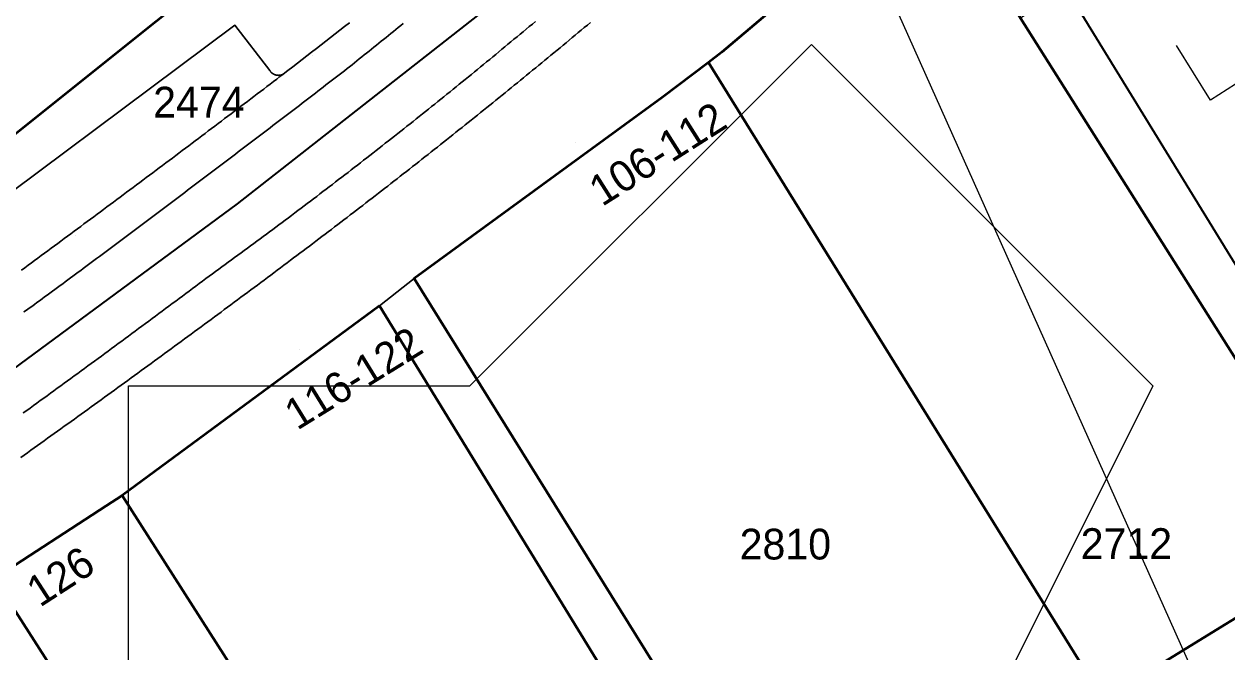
# Model space of a CAD drawing. Header units: metres. Extents: x 0 to 105485, y 0 to 425721.
# Drawn here: x 105169.45 to 105204.67, y 425459.71 to 425478.09 of the extents above; entities that cross this region are included whole.
import ezdxf
from ezdxf.enums import TextEntityAlignment as Align

# ---------------------------------------------------------------- set-up
doc = ezdxf.new("R2010")
doc.units = ezdxf.units.M
doc.header["$MEASUREMENT"] = 0
doc.linetypes.add('KG-PERCEEL-SO', pattern=[19, 5.5, -4, 5.5, -4])
for name, color, linetype, lineweight in [('B-XX-IE-MEUBILAIR-G', 7, 'Continuous', 18), ('B-XX-KG-GRENS_PERCEEL-G', 150, 'KG-PERCEEL-SO', 18), ('B-XX-KG-GRENS_PERCEEL-T', 150, 'KG-PERCEEL-SO', 18), ('B-XX-OG-BEBOUWING-G', 7, 'Continuous', 35), ('B-XX-OG-BEBOUWING_HUISNUMMER-T', 7, 'Continuous', 18), ('B-XX-OG-GRENS-G', 7, 'Continuous', 18), ('B-XX-OG-TERREIN_ERF-G', 7, 'Continuous', 18), ('B-XX-VH-OPENVERHARDING-G', 90, 'Continuous', 18), ('B-XX-VH-OPENVERHARDING_SIERBESTRATING-G', 90, 'Continuous', 18), ('B-XX-VH-OPENVERHARDING_STRAATBAKSTEEN-G', 90, 'Continuous', 18)]:
    doc.layers.add(name, color=color, linetype=linetype, lineweight=lineweight)
doc.layers.add('GIS-WEGVAKKEN', color=2, linetype='Continuous')

msp = doc.modelspace()

# ---------------------------------------------------------------- linework, layer by layer
at = {"layer": 'B-XX-IE-MEUBILAIR-G', "color": 0, "true_color": 0x604a38}
for points in [[(105177.878, 425477.179, 2.588747498463845), (105177.878, 425477.179, 4.088747498463846)], [(105201.458, 425476.701, 3.10159243659832), (105201.458, 425476.701, 4.60159243659832)], [(105201.498, 425476.559, 3.100221249276626), (105201.498, 425476.559, 4.600221249276625)], [(105185.591, 425474.638, 2.92197654149101), (105185.591, 425474.638, 4.421976541491009)], [(105170.947, 425471.918, 2.500310462211603), (105170.947, 425471.918, 4.000310462211603)], [(105177.506, 425468.577, 2.762592409168374), (105177.506, 425468.577, 4.262592409168374)]]:
    msp.add_polyline3d(points, dxfattribs=at)
at = {"layer": 'B-XX-KG-GRENS_PERCEEL-G', "ltscale": 0.5, "flags": 128}
for points in [[(105165.232, 425471.717), (105182.543, 425485.553)], [(105208.942, 425478.858), (105204.184, 425475.867), (105201.528, 425480.163), (105201.334, 425480.036), (105198.486, 425484.815)], [(105189.487, 425476.97), (105189.879, 425477.267), (105195.409, 425481.929), (105195.986, 425482.444)], [(105195.986, 425482.444), (105214.311, 425453.424), (105202.052, 425445.684)], [(105180.872, 425470.646), (105188.133, 425475.943), (105189.487, 425476.97)], [(105189.487, 425476.97), (105201.046, 425458.319)], [(105179.856, 425469.846), (105180.872, 425470.646)], [(105202.052, 425445.684), (105199.711, 425444.206), (105193.736, 425453.804), (105191.972, 425452.792), (105180.872, 425470.646)], [(105172.32, 425464.298), (105179.856, 425469.846)], [(105179.856, 425469.846), (105191.872, 425450.259)], [(105157.012, 425454.721), (105164.48, 425459.131), (105164.322, 425460.231), (105165.537, 425460.896), (105166.493, 425460.517), (105172.32, 425464.298)], [(105182.9, 425447.654), (105172.32, 425464.298)]]:
    msp.add_lwpolyline(points, dxfattribs=at)
at = {"layer": 'B-XX-OG-BEBOUWING-G', "ltscale": 0.5}
for points in [[(105175.994, 425494.366), (105175.709, 425494.749), (105172.572, 425492.34), (105171.892, 425493.191), (105170.808, 425492.311), (105169.401, 425494.131), (105165.345, 425499.399), (105160.504, 425495.017), (105159.03, 425493.683), (105155.455, 425490.447), (105160.675, 425483.517), (105160.142, 425483.125), (105161.135, 425481.853), (105162.159, 425480.462), (105162.6, 425479.88), (105160.385, 425478.198), (105165.218, 425471.705), (105173.313, 425478.175), (105182.543, 425485.553)], [(105196.011, 425482.466), (105189.879, 425477.267), (105189.487, 425476.97), (105201.046, 425458.319), (105208.372, 425462.829), (105198.626, 425478.263)], [(105189.487, 425476.97), (105188.133, 425475.943), (105180.872, 425470.646), (105191.972, 425452.792), (105193.736, 425453.804), (105193.98, 425453.411), (105199.711, 425444.206), (105202.052, 425445.684), (105201.915, 425445.907), (105196.165, 425455.313), (105201.046, 425458.319)], [(105179.856, 425469.846), (105172.32, 425464.298), (105182.978, 425447.611), (105182.9, 425447.654), (105184.275, 425445.367), (105191.872, 425450.259), (105190.749, 425452.09)], [(105182.9, 425447.654), (105182.978, 425447.611), (105172.32, 425464.298), (105171.851, 425463.994), (105168.572, 425461.866), (105176.4, 425449.643), (105179.087, 425445.098)], [(105168.572, 425461.866), (105166.493, 425460.517), (105165.537, 425460.896), (105164.322, 425460.231), (105164.48, 425459.131), (105164.084, 425458.897), (105171.461, 425447.206), (105171.286, 425447.108), (105171.428, 425446.855), (105171.456, 425446.871), (105176.4, 425449.643)]]:
    msp.add_lwpolyline(points, close=True, dxfattribs=at)
at = {"layer": 'B-XX-OG-GRENS-G'}
msp.add_polyline3d([(105327.5, 425182.5, 1.298125982284546), (105092.5, 425707.5, 2.771950006484985), (105087.5, 425702.5, 2.59726095199585), (105082.5, 425697.5, 2.50019907951355), (105072.5, 425692.5, 2.466668844223022), (105067.5, 425687.5, 2.423277854919434), (105062.5, 425682.5, 2.337602138519287), (105057.5, 425677.5, 2.328044176101685), (105047.5, 425672.5, 2.318338632583618), (105042.5, 425667.5, 2.290362596511841), (105037.5, 425662.5, 2.121522426605225), (105032.5, 425657.5, 2.212913274765015)], dxfattribs=at)
msp.add_polyline3d([(105192.5, 425477.5, 3.001143932342529), (105202.5, 425467.5, 3.226668834686279), (105197.5, 425457.5, 3.306026220321655), (105192.5, 425452.5, 3.217207670211792), (105177.5, 425452.5, 2.530699968338013), (105172.5, 425452.5, 2.495599985122681), (105172.5, 425467.5, 2.608092784881592), (105177.5, 425467.5, 2.876939535140991), (105182.5, 425467.5, 2.968300104141235)], close=True, dxfattribs=at)
at = {"layer": 'B-XX-OG-TERREIN_ERF-G', "ltscale": 0.5}
msp.add_lwpolyline([(105213.897, 425453.644), (105213.835, 425453.747), (105212.642, 425455.731), (105212.631, 425455.749), (105208.372, 425462.829), (105201.046, 425458.319), (105196.165, 425455.313), (105201.915, 425445.907), (105202.052, 425445.684)], close=True, dxfattribs=at)
at = {"layer": 'B-XX-VH-OPENVERHARDING-G', "ltscale": 0.5}
for points in [[(105200.719, 425503.195), (105195.386, 425497.725), (105190.882, 425493.105), (105186.968, 425489.09), (105182.543, 425485.553), (105173.313, 425478.175), (105165.218, 425471.705)], [(105206.251, 425483.083), (105201.528, 425480.163), (105201.334, 425480.036), (105198.626, 425478.263), (105208.372, 425462.829)], [(105166.619, 425471.344), (105175.619, 425478.062), (105176.643, 425476.73), (105176.643, 425476.73), (105176.6454734427, 425476.7262519765), (105176.6480024864, 425476.7225412438), (105176.650586569, 425476.7188686267), (105176.653225116, 425476.7152349415), (105176.6559175412, 425476.7116409958), (105176.658663246, 425476.7080875884), (105176.6614616201, 425476.7045755091), (105176.6643120417, 425476.7011055385), (105176.6672138771, 425476.6976784478), (105176.6701664814, 425476.6942949988), (105176.6731691983, 425476.6909559435), (105176.6762213605, 425476.6876620241), (105176.6793222895, 425476.6844139727), (105176.6824712961, 425476.6812125111), (105176.6856676804, 425476.6780583509), (105176.688910732, 425476.6749521933), (105176.6921997301, 425476.6718947286), (105176.6955339436, 425476.6688866362), (105176.6989126315, 425476.665928585), (105176.7023350428, 425476.6630212322), (105176.7058004168, 425476.6601652242), (105176.7093079833, 425476.6573611956), (105176.7128569627, 425476.6546097698), (105176.7164465662, 425476.6519115582), (105176.720075996, 425476.6492671606), (105176.7237444453, 425476.6466771648), (105176.7274510988, 425476.6441421463), (105176.7311951327, 425476.6416626686), (105176.7349757148, 425476.639239283), (105176.7387920047, 425476.6368725278), (105176.7426431544, 425476.6345629293), (105176.7465283077, 425476.6323110007), (105176.7504466013, 425476.6301172426), (105176.7543971641, 425476.6279821425), (105176.7583791182, 425476.6259061751), (105176.7623915784, 425476.6238898016), (105176.766433653, 425476.6219334704), (105176.7705044436, 425476.6200376162), (105176.7746030453, 425476.6182026603), (105176.7787285472, 425476.6164290107), (105176.7828800324, 425476.6147170616), (105176.7870565781, 425476.6130671934), (105176.791257256, 425476.6114797728), (105176.7954811325, 425476.6099551528), (105176.7997272688, 425476.608493672), (105176.803994721, 425476.6070956556), (105176.8082825408, 425476.6057614139), (105176.8125897751, 425476.6044912438), (105176.8169154664, 425476.6032854275), (105176.8212586535, 425476.6021442329), (105176.825618371, 425476.6010679138), (105176.8299936498, 425476.6000567093), (105176.8343835174, 425476.5991108443), (105176.8387869983, 425476.5982305288), (105176.8432031136, 425476.5974159587), (105176.8476308819, 425476.596667315), (105176.8520693189, 425476.595984764), (105176.8565174382, 425476.5953684575), (105176.8609742511, 425476.5948185324), (105176.8654387671, 425476.594335111), (105176.8699099938, 425476.5939183006), (105176.8743869374, 425476.5935681941), (105176.8788686029, 425476.5932848691), (105176.8833539943, 425476.5930683887), (105176.8878421144, 425476.5929188009), (105176.8923319658, 425476.5928361391), (105176.8968225507, 425476.5928204216), (105176.9013128708, 425476.5928716518), (105176.9058019281, 425476.5929898184), (105176.9102887249, 425476.5931748951), (105176.9147722639, 425476.5934268408), (105176.9192515487, 425476.5937455995), (105176.9237255836, 425476.5941311003), (105176.9281933742, 425476.5945832576), (105176.9326539274, 425476.5951019709), (105176.937106252, 425476.5956871249), (105176.9415493582, 425476.5963385894), (105176.9459822586, 425476.5970562198), (105176.9504039678, 425476.5978398565), (105176.9548135031, 425476.5986893253), (105176.9592098845, 425476.5996044375), (105176.9635921346, 425476.6005849896), (105176.9679592796, 425476.6016307637), (105176.9723103488, 425476.6027415273), (105176.9766443751, 425476.6039170336), (105176.9809603952, 425476.6051570214), (105176.9852574498, 425476.6064612149), (105176.9895345838, 425476.6078293245), (105176.9937908466, 425476.6092610458), (105176.9980252922, 425476.6107560607), (105177.0022369794, 425476.6123140369), (105177.0064249721, 425476.6139346283), (105177.0105883394, 425476.6156174745), (105177.0147261561, 425476.6173622015), (105177.0188375023, 425476.6191684216), (105177.0229214644, 425476.6210357333), (105177.0269771346, 425476.6229637215), (105177.0310036114, 425476.6249519577), (105177.035, 425476.627), (105177.035, 425476.627), (105177.1739282207, 425476.7334760573), (105177.3127554942, 425476.8400836996), (105177.4514816957, 425476.9468228315), (105177.5901067008, 425477.0536933571), (105177.7286303851, 425477.1606951803), (105177.867052624, 425477.2678282053), (105178.0053732935, 425477.3750923357), (105178.1435922693, 425477.4824874753), (105178.2817094273, 425477.5900135277), (105178.4197246436, 425477.6976703963), (105178.5576377942, 425477.8054579845), (105178.6954487553, 425477.9133761955), (105178.8331574032, 425478.0214249325), (105178.9707636143, 425478.1296040984)], [(105178.9707636143, 425478.1296040984), (105178.8331574032, 425478.0214249325), (105178.6954487553, 425477.9133761955), (105178.5576377942, 425477.8054579845), (105178.4197246436, 425477.6976703963), (105178.2817094273, 425477.5900135277), (105178.1435922693, 425477.4824874753), (105178.0053732935, 425477.3750923357), (105177.867052624, 425477.2678282053), (105177.7286303851, 425477.1606951803), (105177.5901067008, 425477.0536933571), (105177.4514816957, 425476.9468228315), (105177.3127554942, 425476.8400836996), (105177.1739282207, 425476.7334760573), (105177.035, 425476.627), (105177.035, 425476.627), (105176.9398214984, 425476.554464488), (105176.8446269038, 425476.4819500974), (105176.7494162212, 425476.4094568317), (105176.654189455, 425476.3369846943), (105176.55894661, 425476.2645336891), (105176.4636876909, 425476.1921038195), (105176.3684127024, 425476.1196950891), (105176.2731216492, 425476.0473075014), (105176.177814536, 425475.97494106), (105176.0824913674, 425475.9025957685), (105175.9871521481, 425475.8302716304), (105175.8917968829, 425475.7579686494), (105175.7964255764, 425475.6856868289), (105175.7010382334, 425475.6134261724), (105175.6056348585, 425475.5411866837), (105175.5102154565, 425475.4689683662), (105175.414780032, 425475.3967712234), (105175.3193285896, 425475.324595259), (105175.2238611343, 425475.2524404765), (105175.1283776705, 425475.1803068795), (105175.0328782031, 425475.1081944713), (105174.9373627367, 425475.0361032558), (105174.8418312761, 425474.9640332365), (105174.7462838258, 425474.8919844166), (105174.6507203908, 425474.8199568), (105174.5551409755, 425474.7479503902), (105174.4595455849, 425474.6759651906), (105174.3639342234, 425474.6040012049), (105174.268306896, 425474.5320584365), (105174.1726636072, 425474.460136889), (105174.0770043619, 425474.3882365661), (105173.9813291646, 425474.316357471), (105173.8856380201, 425474.2444996075), (105173.7899309331, 425474.1726629792), (105173.6942079084, 425474.1008475894), (105173.5984689506, 425474.0290534417), (105173.5027140645, 425473.9572805397), (105173.4069432547, 425473.885528887), (105173.3111565261, 425473.813798487), (105173.2153538832, 425473.7420893433), (105173.1195353308, 425473.6704014593), (105173.0237008737, 425473.5987348387), (105172.9278505166, 425473.527089485), (105172.8319842641, 425473.4554654017), (105172.736102121, 425473.3838625923), (105172.6402040921, 425473.3122810603), (105172.544290182, 425473.2407208094), (105172.4483603954, 425473.1691818429), (105172.3524147371, 425473.0976641645), (105172.2564532118, 425473.0261677775), (105172.1604758243, 425472.9546926856), (105172.0644825792, 425472.8832388923), (105171.9684734814, 425472.8118064011), (105171.8724485354, 425472.7403952156), (105171.7764077461, 425472.6690053391), (105171.6803511181, 425472.5976367753), (105171.5842786562, 425472.5262895277), (105171.4881903652, 425472.4549635997), (105171.3920862497, 425472.3836589949), (105171.2959663146, 425472.3123757167), (105171.1998305644, 425472.2411137689), (105171.103679004, 425472.1698731547), (105171.0075116381, 425472.0986538777), (105170.9113284714, 425472.0274559415), (105170.8151295087, 425471.9562793495), (105170.7189147547, 425471.8851241052), (105170.6226842142, 425471.8139902122), (105170.5264378918, 425471.7428776739), (105170.4301757923, 425471.6717864939), (105170.3338979205, 425471.6007166756), (105170.237604281, 425471.5296682226), (105170.1412948788, 425471.4586411382), (105170.0449697184, 425471.3876354262), (105169.9486288046, 425471.3166510898), (105169.8522721421, 425471.2456881327), (105169.7558997358, 425471.1747465583), (105169.6595115904, 425471.1038263701), (105169.5631077105, 425471.0329275717), (105169.466688101, 425470.9620501665), (105169.3702527665, 425470.8911941579)], [(105169.44434911, 425469.6656647655), (105169.5200828099, 425469.7206414671), (105169.5957880967, 425469.7756572881), (105169.6714649504, 425469.8307122138), (105169.7471133507, 425469.8858062294), (105169.8227332773, 425469.9409393203), (105169.8983247102, 425469.9961114718), (105169.9738876292, 425470.051322669), (105170.049422014, 425470.1065728973), (105170.1249278445, 425470.161862142), (105170.2004051006, 425470.2171903883), (105170.2758537621, 425470.2725576214), (105170.3512738089, 425470.3279638265), (105170.4266652208, 425470.3834089889), (105170.5020279778, 425470.4388930937), (105170.5773620596, 425470.4944161261), (105170.6526674463, 425470.5499780714), (105170.7279441177, 425470.6055789146), (105170.8031920537, 425470.661218641), (105170.8784112342, 425470.7168972357), (105170.9536016391, 425470.7726146838), (105171.0287632484, 425470.8283709705), (105171.1038960421, 425470.8841660809), (105171.179, 425470.94), (105171.179, 425470.94), (105171.2576009992, 425470.9983488771), (105171.336190856, 425471.0567127607), (105171.4147695678, 425471.1150916488), (105171.4933371316, 425471.1734855392), (105171.5718935445, 425471.2318944299), (105171.6504388037, 425471.2903183186), (105171.7289729064, 425471.3487572032), (105171.8074958496, 425471.4072110817), (105171.8860076305, 425471.4656799518), (105171.9645082463, 425471.5241638115), (105172.042997694, 425471.5826626586), (105172.1214759709, 425471.641176491), (105172.199943074, 425471.6997053066), (105172.2783990005, 425471.7582491031), (105172.3568437475, 425471.8168078786), (105172.4352773122, 425471.8753816309), (105172.5136996917, 425471.9339703576), (105172.5921108832, 425471.992574057), (105172.6705108838, 425472.0511927266), (105172.7488996906, 425472.1098263645), (105172.8272773007, 425472.1684749683), (105172.9056437114, 425472.2271385362), (105172.9839989198, 425472.2858170658), (105173.062342923, 425472.3445105551), (105173.1406757181, 425472.4032190019), (105173.2189973024, 425472.4619424041), (105173.2973076728, 425472.5206807595), (105173.3756068267, 425472.5794340659), (105173.4538947611, 425472.6382023214), (105173.5321714732, 425472.6969855236), (105173.6104369601, 425472.7557836705), (105173.688691219, 425472.81459676), (105173.766934247, 425472.8734247898), (105173.8451660412, 425472.9322677578), (105173.9233865989, 425472.9911256619), (105174.0015959172, 425473.0499984999), (105174.0797939931, 425473.1088862697), (105174.1579808239, 425473.1677889693), (105174.2361564068, 425473.2267065962), (105174.3143207387, 425473.2856391486), (105174.392473817, 425473.3445866241), (105174.4706156388, 425473.4035490206), (105174.5487462012, 425473.4625263361), (105174.6268655013, 425473.5215185684), (105174.7049735364, 425473.5805257153), (105174.7830703035, 425473.6395477745), (105174.8611557998, 425473.6985847441), (105174.9392300226, 425473.7576366219), (105175.0172929688, 425473.8167034056), (105175.0953446358, 425473.8757850932), (105175.1733850205, 425473.9348816825), (105175.2514141203, 425473.9939931713), (105175.3294319322, 425474.0531195574), (105175.4074384534, 425474.1122608389), (105175.4854336811, 425474.1714170133), (105175.5634176124, 425474.2305880787), (105175.6413902445, 425474.2897740328), (105175.7193515745, 425474.3489748735), (105175.7973015996, 425474.4081905987), (105175.875240317, 425474.4674212061), (105175.9531677237, 425474.5266666937), (105176.031083817, 425474.5859270592), (105176.1089885941, 425474.6452023005), (105176.186882052, 425474.7044924155), (105176.264764188, 425474.7637974019), (105176.3426349992, 425474.8231172576), (105176.4204944827, 425474.8824519805), (105176.4983426358, 425474.9418015685), (105176.5761794555, 425475.0011660191), (105176.6540049392, 425475.0605453305), (105176.7318190838, 425475.1199395003), (105176.8096218866, 425475.1793485266), (105176.8874133448, 425475.2387724069), (105176.9651934554, 425475.2982111393), (105177.0429622158, 425475.3576647214), (105177.120719623, 425475.4171331513), (105177.1984656741, 425475.4766164267), (105177.2762003664, 425475.5361145454), (105177.3539236971, 425475.5956275051), (105177.4316356633, 425475.655155304), (105177.5093362621, 425475.7146979396), (105177.5870254908, 425475.7742554099), (105177.6647033465, 425475.8338277127), (105177.7423698263, 425475.8934148457), (105177.8200249275, 425475.953016807), (105177.8976686472, 425476.0126335942), (105177.9753009826, 425476.0722652051), (105178.0529219308, 425476.1319116377), (105178.130531489, 425476.1915728896), (105178.2081296544, 425476.2512489589), (105178.2857164242, 425476.3109398432), (105178.3632917955, 425476.3706455405), (105178.4408557655, 425476.4303660485), (105178.5184083314, 425476.4901013651), (105178.5959494903, 425476.549851488), (105178.6734792395, 425476.6096164152), (105178.750997576, 425476.6693961443), (105178.8285044971, 425476.7291906734), (105178.906, 425476.789), (105178.906, 425476.789), (105178.9774344371, 425476.8460271131), (105179.0488525686, 425476.9030746453), (105179.1202543885, 425476.960142592), (105179.1916398911, 425477.0172309486), (105179.2630090705, 425477.0743397103), (105179.3343619209, 425477.1314688725), (105179.4056984364, 425477.1886184306), (105179.4770186113, 425477.2457883798), (105179.5483224396, 425477.3029787155), (105179.6196099156, 425477.360189433), (105179.6908810335, 425477.4174205276), (105179.7621357874, 425477.4746719947), (105179.8333741714, 425477.5319438296), (105179.9045961799, 425477.5892360276), (105179.9758018068, 425477.646548584), (105180.0469910466, 425477.7038814941), (105180.1181638932, 425477.7612347533), (105180.1893203409, 425477.8186083569), (105180.2604603839, 425477.8760023001), (105180.3315840163, 425477.9334165783), (105180.4026912324, 425477.9908511867), (105180.4737820264, 425478.0483061208), (105180.5448563924, 425478.1057813758)]]:
    msp.add_lwpolyline(points, dxfattribs=at)
msp.add_lwpolyline([(105180.872, 425470.646), (105179.856, 425469.846), (105190.749, 425452.09), (105191.972, 425452.792)], close=True, dxfattribs=at)
at = {"layer": 'B-XX-VH-OPENVERHARDING_SIERBESTRATING-G', "ltscale": 0.5}
for points in [[(105169.4245480727, 425466.7104711635), (105169.5242103794, 425466.7825080497), (105169.6238495838, 425466.8545768868), (105169.7234656758, 425466.9266776674), (105169.823058645, 425466.9988103842), (105169.9226284812, 425467.0709750296), (105170.0221751743, 425467.1431715963), (105170.1216987139, 425467.2154000769), (105170.2211990898, 425467.2876604639), (105170.3206762919, 425467.35995275), (105170.4201303098, 425467.4322769276), (105170.5195611333, 425467.5046329893), (105170.6189687523, 425467.5770209277), (105170.7183531565, 425467.6494407355), (105170.8177143357, 425467.721892405), (105170.9170522796, 425467.7943759288), (105171.0163669782, 425467.8668912996), (105171.115658421, 425467.9394385099), (105171.214926598, 425468.0120175521), (105171.314171499, 425468.0846284189), (105171.4133931137, 425468.1572711027), (105171.512591432, 425468.2299455962), (105171.6117664435, 425468.3026518918), (105171.7109181383, 425468.375389982), (105171.810046506, 425468.4481598595), (105171.9091515364, 425468.5209615167), (105172.0082332194, 425468.593794946), (105172.1072915448, 425468.6666601401), (105172.2063265024, 425468.7395570914), (105172.3053380821, 425468.8124857925), (105172.4043262736, 425468.8854462358), (105172.5032910667, 425468.9584384139), (105172.6022324513, 425469.0314623192), (105172.7011504173, 425469.1045179443), (105172.8000449544, 425469.1776052815), (105172.8989160525, 425469.2507243235), (105172.9977637014, 425469.3238750627), (105173.096587891, 425469.3970574916), (105173.1953886111, 425469.4702716026), (105173.2941658516, 425469.5435173883), (105173.3929196022, 425469.616794841), (105173.4916498528, 425469.6901039533), (105173.5903565934, 425469.7634447176), (105173.6890398137, 425469.8368171265), (105173.7876995036, 425469.9102211722), (105173.8863356529, 425469.9836568474), (105173.9849482515, 425470.0571241444), (105174.0835372894, 425470.1306230557), (105174.1821027562, 425470.2041535737), (105174.280644642, 425470.277715691), (105174.3791629366, 425470.3513093998), (105174.4776576298, 425470.4249346927), (105174.5761287115, 425470.4985915621), (105174.6745761716, 425470.5722800004), (105174.773, 425470.646), (105174.773, 425470.646), (105174.8664602927, 425470.7136145729), (105174.9598736659, 425470.781293953), (105175.0532400745, 425470.849038108), (105175.1465594736, 425470.916847005), (105175.2398318184, 425470.9847206117), (105175.333057064, 425471.0526588951), (105175.4262351655, 425471.1206618229), (105175.5193660782, 425471.1887293621), (105175.6124497571, 425471.25686148), (105175.7054861576, 425471.3250581439), (105175.7984752348, 425471.393319321), (105175.891416944, 425471.4616449784), (105175.9843112406, 425471.5300350833), (105176.0771580798, 425471.5984896027), (105176.169957417, 425471.6670085037), (105176.2627092075, 425471.7355917534), (105176.3554134068, 425471.8042393187), (105176.4480699701, 425471.8729511667), (105176.5406788529, 425471.9417272644), (105176.6332400108, 425472.0105675784), (105176.725753399, 425472.0794720759), (105176.8182189732, 425472.1484407235), (105176.910636689, 425472.2174734883), (105177.0030065016, 425472.2865703369), (105177.0953283669, 425472.3557312361), (105177.1876022403, 425472.4249561526), (105177.2798280775, 425472.4942450531), (105177.372005834, 425472.5635979044), (105177.4641354656, 425472.633014673), (105177.556216928, 425472.7024953255), (105177.6482501768, 425472.7720398285), (105177.7402351677, 425472.8416481486), (105177.8321718565, 425472.9113202522), (105177.924060199, 425472.9810561059), (105178.015900151, 425473.0508556762), (105178.1076916683, 425473.1207189293), (105178.1994347066, 425473.1906458318), (105178.291129222, 425473.2606363498), (105178.3827751703, 425473.33069045), (105178.4743725074, 425473.4008080984), (105178.5659211892, 425473.4709892614), (105178.6574211717, 425473.5412339053), (105178.7488724109, 425473.6115419961), (105178.8402748627, 425473.6819135001), (105178.9316284832, 425473.7523483835), (105179.0229332285, 425473.8228466123), (105179.1141890546, 425473.8934081526), (105179.2053959177, 425473.9640329706), (105179.2965537738, 425474.0347210322), (105179.3876625791, 425474.1054723034), (105179.4787222898, 425474.1762867501), (105179.5697328621, 425474.2471643384), (105179.6606942521, 425474.3181050341), (105179.7516064161, 425474.3891088031), (105179.8424693105, 425474.4601756112), (105179.9332828914, 425474.5313054242), (105180.0240471152, 425474.602498208), (105180.1147619382, 425474.6737539282), (105180.2054273168, 425474.7450725507), (105180.2960432074, 425474.8164540409), (105180.3866095663, 425474.8878983648), (105180.47712635, 425474.9594054878), (105180.567593515, 425475.0309753756), (105180.6580110178, 425475.1026079937), (105180.7483788147, 425475.1743033077), (105180.8386968625, 425475.2460612831), (105180.9289651175, 425475.3178818854), (105181.0191835364, 425475.38976508), (105181.1093520759, 425475.4617108323), (105181.1994706924, 425475.5337191078), (105181.2895393427, 425475.6057898717), (105181.3795579834, 425475.6779230895), (105181.4695265713, 425475.7501187263), (105181.559445063, 425475.8223767475), (105181.6493134152, 425475.8946971184), (105181.7391315848, 425475.9670798041), (105181.8288995286, 425476.0395247698), (105181.9186172033, 425476.1120319807), (105182.0082845658, 425476.1846014018), (105182.097901573, 425476.2572329983), (105182.1874681817, 425476.3299267352), (105182.2769843488, 425476.4026825775), (105182.3664500314, 425476.4755004903), (105182.4558651863, 425476.5483804386), (105182.5452297706, 425476.6213223871), (105182.6345437412, 425476.694326301), (105182.7238070551, 425476.767392145), (105182.8130196696, 425476.840519884), (105182.9021815415, 425476.9137094827), (105182.991292628, 425476.9869609062), (105183.0803528864, 425477.060274119), (105183.1693622736, 425477.1336490859), (105183.2583207469, 425477.2070857715), (105183.3472282636, 425477.2805841407), (105183.4360847807, 425477.3541441579), (105183.5248902556, 425477.427765788), (105183.6136446456, 425477.5014489953), (105183.702347908, 425477.5751937445), (105183.791, 425477.649), (105183.791, 425477.649), (105183.8809079837, 425477.7226770426), (105183.9707801813, 425477.7963977334), (105184.0606165714, 425477.8701620552), (105184.150417133, 425477.9439699904), (105184.2401818448, 425478.0178215216), (105184.3299106857, 425478.0917166314), (105184.4196036345, 425478.1656553025)], [(105180.5448563924, 425478.1057813758), (105180.4737820264, 425478.0483061208), (105180.4026912324, 425477.9908511867), (105180.3315840163, 425477.9334165783), (105180.2604603839, 425477.8760023001), (105180.1893203409, 425477.8186083569), (105180.1181638932, 425477.7612347533), (105180.0469910466, 425477.7038814941), (105179.9758018068, 425477.646548584), (105179.9045961799, 425477.5892360276), (105179.8333741714, 425477.5319438296), (105179.7621357874, 425477.4746719947), (105179.6908810335, 425477.4174205276), (105179.6196099156, 425477.360189433), (105179.5483224396, 425477.3029787155), (105179.4770186113, 425477.2457883798), (105179.4056984364, 425477.1886184306), (105179.3343619209, 425477.1314688725), (105179.2630090705, 425477.0743397103), (105179.1916398911, 425477.0172309486), (105179.1202543885, 425476.960142592), (105179.0488525686, 425476.9030746453), (105178.9774344371, 425476.8460271131), (105178.906, 425476.789), (105178.906, 425476.789), (105178.8285044971, 425476.7291906734), (105178.750997576, 425476.6693961443), (105178.6734792395, 425476.6096164152), (105178.5959494903, 425476.549851488), (105178.5184083314, 425476.4901013651), (105178.4408557655, 425476.4303660485), (105178.3632917955, 425476.3706455405), (105178.2857164242, 425476.3109398432), (105178.2081296544, 425476.2512489589), (105178.130531489, 425476.1915728896), (105178.0529219308, 425476.1319116377), (105177.9753009826, 425476.0722652051), (105177.8976686472, 425476.0126335942), (105177.8200249275, 425475.953016807), (105177.7423698263, 425475.8934148457), (105177.6647033465, 425475.8338277127), (105177.5870254908, 425475.7742554099), (105177.5093362621, 425475.7146979396), (105177.4316356633, 425475.655155304), (105177.3539236971, 425475.5956275051), (105177.2762003664, 425475.5361145454), (105177.1984656741, 425475.4766164267), (105177.120719623, 425475.4171331513), (105177.0429622158, 425475.3576647214), (105176.9651934554, 425475.2982111393), (105176.8874133448, 425475.2387724069), (105176.8096218866, 425475.1793485266), (105176.7318190838, 425475.1199395003), (105176.6540049392, 425475.0605453305), (105176.5761794555, 425475.0011660191), (105176.4983426358, 425474.9418015685), (105176.4204944827, 425474.8824519805), (105176.3426349992, 425474.8231172576), (105176.264764188, 425474.7637974019), (105176.186882052, 425474.7044924155), (105176.1089885941, 425474.6452023005), (105176.031083817, 425474.5859270592), (105175.9531677237, 425474.5266666937), (105175.875240317, 425474.4674212061), (105175.7973015996, 425474.4081905987), (105175.7193515745, 425474.3489748735), (105175.6413902445, 425474.2897740328), (105175.5634176124, 425474.2305880787), (105175.4854336811, 425474.1714170133), (105175.4074384534, 425474.1122608389), (105175.3294319322, 425474.0531195574), (105175.2514141203, 425473.9939931713), (105175.1733850205, 425473.9348816825), (105175.0953446358, 425473.8757850932), (105175.0172929688, 425473.8167034056), (105174.9392300226, 425473.7576366219), (105174.8611557998, 425473.6985847441), (105174.7830703035, 425473.6395477745), (105174.7049735364, 425473.5805257153), (105174.6268655013, 425473.5215185684), (105174.5487462012, 425473.4625263361), (105174.4706156388, 425473.4035490206), (105174.392473817, 425473.3445866241), (105174.3143207387, 425473.2856391486), (105174.2361564068, 425473.2267065962), (105174.1579808239, 425473.1677889693), (105174.0797939931, 425473.1088862697), (105174.0015959172, 425473.0499984999), (105173.9233865989, 425472.9911256619), (105173.8451660412, 425472.9322677578), (105173.766934247, 425472.8734247898), (105173.688691219, 425472.81459676), (105173.6104369601, 425472.7557836705), (105173.5321714732, 425472.6969855236), (105173.4538947611, 425472.6382023214), (105173.3756068267, 425472.5794340659), (105173.2973076728, 425472.5206807595), (105173.2189973024, 425472.4619424041), (105173.1406757181, 425472.4032190019), (105173.062342923, 425472.3445105551), (105172.9839989198, 425472.2858170658), (105172.9056437114, 425472.2271385362), (105172.8272773007, 425472.1684749683), (105172.7488996906, 425472.1098263645), (105172.6705108838, 425472.0511927266), (105172.5921108832, 425471.992574057), (105172.5136996917, 425471.9339703576), (105172.4352773122, 425471.8753816309), (105172.3568437475, 425471.8168078786), (105172.2783990005, 425471.7582491031), (105172.199943074, 425471.6997053066), (105172.1214759709, 425471.641176491), (105172.042997694, 425471.5826626586), (105171.9645082463, 425471.5241638115), (105171.8860076305, 425471.4656799518), (105171.8074958496, 425471.4072110817), (105171.7289729064, 425471.3487572032), (105171.6504388037, 425471.2903183186), (105171.5718935445, 425471.2318944299), (105171.4933371316, 425471.1734855392), (105171.4147695678, 425471.1150916488), (105171.336190856, 425471.0567127607), (105171.2576009992, 425470.9983488771), (105171.179, 425470.94), (105171.179, 425470.94), (105171.1038960421, 425470.8841660809), (105171.0287632484, 425470.8283709705), (105170.9536016391, 425470.7726146838), (105170.8784112342, 425470.7168972357), (105170.8031920537, 425470.661218641), (105170.7279441177, 425470.6055789146), (105170.6526674463, 425470.5499780714), (105170.5773620596, 425470.4944161261), (105170.5020279778, 425470.4388930937), (105170.4266652208, 425470.3834089889), (105170.3512738089, 425470.3279638265), (105170.2758537621, 425470.2725576214), (105170.2004051006, 425470.2171903883), (105170.1249278445, 425470.161862142), (105170.049422014, 425470.1065728973), (105169.9738876292, 425470.051322669), (105169.8983247102, 425469.9961114718), (105169.8227332773, 425469.9409393203), (105169.7471133507, 425469.8858062294), (105169.6714649504, 425469.8307122138), (105169.5957880967, 425469.7756572881), (105169.5200828099, 425469.7206414671), (105169.44434911, 425469.6656647655)]]:
    msp.add_lwpolyline(points, dxfattribs=at)
at = {"layer": 'B-XX-VH-OPENVERHARDING_STRAATBAKSTEEN-G', "ltscale": 0.5}
for points in [[(105168.572, 425461.866), (105171.851, 425463.994), (105172.32, 425464.298), (105179.856, 425469.846), (105180.872, 425470.646), (105188.133, 425475.943), (105189.487, 425476.97), (105189.879, 425477.267), (105196.011, 425482.466)], [(105169.3702527665, 425470.8911941579), (105169.466688101, 425470.9620501665), (105169.5631077105, 425471.0329275717), (105169.6595115904, 425471.1038263701), (105169.7558997358, 425471.1747465583), (105169.8522721421, 425471.2456881327), (105169.9486288046, 425471.3166510898), (105170.0449697184, 425471.3876354262), (105170.1412948788, 425471.4586411382), (105170.237604281, 425471.5296682226), (105170.3338979205, 425471.6007166756), (105170.4301757923, 425471.6717864939), (105170.5264378918, 425471.7428776739), (105170.6226842142, 425471.8139902122), (105170.7189147547, 425471.8851241052), (105170.8151295087, 425471.9562793495), (105170.9113284714, 425472.0274559415), (105171.0075116381, 425472.0986538777), (105171.103679004, 425472.1698731547), (105171.1998305644, 425472.2411137689), (105171.2959663146, 425472.3123757167), (105171.3920862497, 425472.3836589949), (105171.4881903652, 425472.4549635997), (105171.5842786562, 425472.5262895277), (105171.6803511181, 425472.5976367753), (105171.7764077461, 425472.6690053391), (105171.8724485354, 425472.7403952156), (105171.9684734814, 425472.8118064011), (105172.0644825792, 425472.8832388923), (105172.1604758243, 425472.9546926856), (105172.2564532118, 425473.0261677775), (105172.3524147371, 425473.0976641645), (105172.4483603954, 425473.1691818429), (105172.544290182, 425473.2407208094), (105172.6402040921, 425473.3122810603), (105172.736102121, 425473.3838625923), (105172.8319842641, 425473.4554654017), (105172.9278505166, 425473.527089485), (105173.0237008737, 425473.5987348387), (105173.1195353308, 425473.6704014593), (105173.2153538832, 425473.7420893433), (105173.3111565261, 425473.813798487), (105173.4069432547, 425473.885528887), (105173.5027140645, 425473.9572805397), (105173.5984689506, 425474.0290534417), (105173.6942079084, 425474.1008475894), (105173.7899309331, 425474.1726629792), (105173.8856380201, 425474.2444996075), (105173.9813291646, 425474.316357471), (105174.0770043619, 425474.3882365661), (105174.1726636072, 425474.460136889), (105174.268306896, 425474.5320584365), (105174.3639342234, 425474.6040012049), (105174.4595455849, 425474.6759651906), (105174.5551409755, 425474.7479503902), (105174.6507203908, 425474.8199568), (105174.7462838258, 425474.8919844166), (105174.8418312761, 425474.9640332365), (105174.9373627367, 425475.0361032558), (105175.0328782031, 425475.1081944713), (105175.1283776705, 425475.1803068795), (105175.2238611343, 425475.2524404765), (105175.3193285896, 425475.324595259), (105175.414780032, 425475.3967712234), (105175.5102154565, 425475.4689683662), (105175.6056348585, 425475.5411866837), (105175.7010382334, 425475.6134261724), (105175.7964255764, 425475.6856868289), (105175.8917968829, 425475.7579686494), (105175.9871521481, 425475.8302716304), (105176.0824913674, 425475.9025957685), (105176.177814536, 425475.97494106), (105176.2731216492, 425476.0473075014), (105176.3684127024, 425476.1196950891), (105176.4636876909, 425476.1921038195), (105176.55894661, 425476.2645336891), (105176.654189455, 425476.3369846943), (105176.7494162212, 425476.4094568317), (105176.8446269038, 425476.4819500974), (105176.9398214984, 425476.554464488), (105177.035, 425476.627), (105177.0310036114, 425476.6249519577), (105177.0269771346, 425476.6229637215), (105177.0229214644, 425476.6210357333), (105177.0188375023, 425476.6191684216), (105177.0147261561, 425476.6173622015), (105177.0105883394, 425476.6156174745), (105177.0064249721, 425476.6139346283), (105177.0022369794, 425476.6123140369), (105176.9980252922, 425476.6107560607), (105176.9937908466, 425476.6092610458), (105176.9895345838, 425476.6078293245), (105176.9852574498, 425476.6064612149), (105176.9809603952, 425476.6051570214), (105176.9766443751, 425476.6039170336), (105176.9723103488, 425476.6027415273), (105176.9679592796, 425476.6016307637), (105176.9635921346, 425476.6005849896), (105176.9592098845, 425476.5996044375), (105176.9548135031, 425476.5986893253), (105176.9504039678, 425476.5978398565), (105176.9459822586, 425476.5970562198), (105176.9415493582, 425476.5963385894), (105176.937106252, 425476.5956871249), (105176.9326539274, 425476.5951019709), (105176.9281933742, 425476.5945832576), (105176.9237255836, 425476.5941311003), (105176.9192515487, 425476.5937455995), (105176.9147722639, 425476.5934268408), (105176.9102887249, 425476.5931748951), (105176.9058019281, 425476.5929898184), (105176.9013128708, 425476.5928716518), (105176.8968225507, 425476.5928204216), (105176.8923319658, 425476.5928361391), (105176.8878421144, 425476.5929188009), (105176.8833539943, 425476.5930683887), (105176.8788686029, 425476.5932848691), (105176.8743869374, 425476.5935681941), (105176.8699099938, 425476.5939183006), (105176.8654387671, 425476.594335111), (105176.8609742511, 425476.5948185324), (105176.8565174382, 425476.5953684575), (105176.8520693189, 425476.595984764), (105176.8476308819, 425476.596667315), (105176.8432031136, 425476.5974159587), (105176.8387869983, 425476.5982305288), (105176.8343835174, 425476.5991108443), (105176.8299936498, 425476.6000567093), (105176.825618371, 425476.6010679138), (105176.8212586535, 425476.6021442329), (105176.8169154664, 425476.6032854275), (105176.8125897751, 425476.6044912438), (105176.8082825408, 425476.6057614139), (105176.803994721, 425476.6070956556), (105176.7997272688, 425476.608493672), (105176.7954811325, 425476.6099551528), (105176.791257256, 425476.6114797728), (105176.7870565781, 425476.6130671934), (105176.7828800324, 425476.6147170616), (105176.7787285472, 425476.6164290107), (105176.7746030453, 425476.6182026603), (105176.7705044436, 425476.6200376162), (105176.766433653, 425476.6219334704), (105176.7623915784, 425476.6238898016), (105176.7583791182, 425476.6259061751), (105176.7543971641, 425476.6279821425), (105176.7504466013, 425476.6301172426), (105176.7465283077, 425476.6323110007), (105176.7426431544, 425476.6345629293), (105176.7387920047, 425476.6368725278), (105176.7349757148, 425476.639239283), (105176.7311951327, 425476.6416626686), (105176.7274510988, 425476.6441421463), (105176.7237444453, 425476.6466771648), (105176.720075996, 425476.6492671606), (105176.7164465662, 425476.6519115582), (105176.7128569627, 425476.6546097698), (105176.7093079833, 425476.6573611956), (105176.7058004168, 425476.6601652242), (105176.7023350428, 425476.6630212322), (105176.6989126315, 425476.665928585), (105176.6955339436, 425476.6688866362), (105176.6921997301, 425476.6718947286), (105176.688910732, 425476.6749521933), (105176.6856676804, 425476.6780583509), (105176.6824712961, 425476.6812125111), (105176.6793222895, 425476.6844139727), (105176.6762213605, 425476.6876620241), (105176.6731691983, 425476.6909559435), (105176.6701664814, 425476.6942949988), (105176.6672138771, 425476.6976784478), (105176.6643120417, 425476.7011055385), (105176.6614616201, 425476.7045755091), (105176.658663246, 425476.7080875884), (105176.6559175412, 425476.7116409958), (105176.653225116, 425476.7152349415), (105176.650586569, 425476.7188686267), (105176.6480024864, 425476.7225412438), (105176.6454734427, 425476.7262519765), (105176.643, 425476.73), (105176.643, 425476.73), (105175.619, 425478.062), (105166.619, 425471.344)], [(105186.0288531302, 425478.1396313089), (105185.9402193123, 425478.0655191115), (105185.851545274, 425477.9914550418), (105185.7628310414, 425477.9174391218), (105185.6740766406, 425477.8434713733), (105185.5852820978, 425477.769551818), (105185.4964474392, 425477.6956804778), (105185.4075726909, 425477.6218573744), (105185.3186578791, 425477.5480825296), (105185.22970303, 425477.4743559652), (105185.1407081699, 425477.4006777028), (105185.051673325, 425477.3270477641), (105184.9625985214, 425477.2534661709), (105184.8734837855, 425477.1799329449), (105184.7843291436, 425477.1064481077), (105184.6951346219, 425477.0330116809), (105184.6059002466, 425476.9596236863), (105184.5166260441, 425476.8862841455), (105184.4273120408, 425476.81299308), (105184.3379582628, 425476.7397505115), (105184.2485647366, 425476.6665564615), (105184.1591314885, 425476.5934109516), (105184.0696585448, 425476.5203140034), (105183.980145932, 425476.4472656385), (105183.8905936764, 425476.3742658782), (105183.8010018043, 425476.3013147443), (105183.7113703423, 425476.2284122581), (105183.6216993167, 425476.1555584411), (105183.5319887539, 425476.0827533149), (105183.4422386804, 425476.0099969008), (105183.3524491227, 425475.9372892204), (105183.2626201071, 425475.864630295), (105183.1727516602, 425475.7920201461), (105183.0828438084, 425475.7194587949), (105182.9928965783, 425475.6469462631), (105182.9029099964, 425475.5744825718), (105182.8128840891, 425475.5020677425), (105182.722818883, 425475.4297017966), (105182.6327144047, 425475.3573847552), (105182.5425706807, 425475.2851166399), (105182.4523877375, 425475.2128974717), (105182.3621656018, 425475.1407272721), (105182.2719043002, 425475.0686060623), (105182.1816038592, 425474.9965338635), (105182.0912643054, 425474.9245106971), (105182.0008856656, 425474.8525365841), (105181.9104679662, 425474.7806115459), (105181.820011234, 425474.7087356036), (105181.7295154956, 425474.6369087785), (105181.6389807777, 425474.5651310915), (105181.548407107, 425474.4934025641), (105181.4577945101, 425474.4217232172), (105181.3671430138, 425474.350093072), (105181.2764526448, 425474.2785121496), (105181.1857234298, 425474.2069804711), (105181.0949553956, 425474.1354980576), (105181.0041485688, 425474.0640649302), (105180.9133029764, 425473.9926811098), (105180.8224186449, 425473.9213466176), (105180.7314956013, 425473.8500614746), (105180.6405338723, 425473.7788257017), (105180.5495334847, 425473.7076393201), (105180.4584944654, 425473.6365023505), (105180.3674168411, 425473.5654148141), (105180.2763006387, 425473.4943767317), (105180.1851458851, 425473.4233881243), (105180.0939526072, 425473.3524490128), (105180.0027208317, 425473.2815594182), (105179.9114505857, 425473.2107193613), (105179.8201418959, 425473.1399288629), (105179.7287947894, 425473.0691879441), (105179.6374092929, 425472.9984966255), (105179.5459854335, 425472.927854928), (105179.4545232382, 425472.8572628726), (105179.3630227337, 425472.7867204798), (105179.2714839472, 425472.7162277707), (105179.1799069056, 425472.6457847658), (105179.0882916359, 425472.5753914861), (105178.9966381651, 425472.5050479522), (105178.9049465201, 425472.4347541848), (105178.8132167281, 425472.3645102047), (105178.7214488161, 425472.2943160326), (105178.629642811, 425472.2241716892), (105178.53779874, 425472.1540771951), (105178.4459166301, 425472.084032571), (105178.3539965084, 425472.0140378376), (105178.2620384021, 425471.9440930153), (105178.1700423381, 425471.874198125), (105178.0780083436, 425471.8043531872), (105177.9859364457, 425471.7345582225), (105177.8938266716, 425471.6648132514), (105177.8016790484, 425471.5951182944), (105177.7094936033, 425471.5254733722), (105177.6172703634, 425471.4558785053), (105177.525009356, 425471.3863337141), (105177.4327106081, 425471.3168390192), (105177.340374147, 425471.247394441), (105177.248, 425471.178), (105177.248, 425471.178), (105177.1513006115, 425471.1056030741), (105177.0545801863, 425471.0332342549), (105176.9578387328, 425470.9608935485), (105176.8610762589, 425470.8885809611), (105176.764292773, 425470.8162964989), (105176.6674882832, 425470.7440401678), (105176.5706627976, 425470.6718119741), (105176.4738163245, 425470.5996119237), (105176.376948872, 425470.5274400228), (105176.2800604483, 425470.4552962775), (105176.1831510616, 425470.3831806939), (105176.08622072, 425470.3110932781), (105175.9892694319, 425470.2390340361), (105175.8922972052, 425470.1670029741), (105175.7953040484, 425470.0950000982), (105175.6982899694, 425470.0230254143), (105175.6012549766, 425469.9510789287), (105175.5041990781, 425469.8791606473), (105175.4071222821, 425469.8072705762), (105175.3100245968, 425469.7354087217), (105175.2129060305, 425469.6635750895), (105175.1157665913, 425469.591769686), (105175.0186062874, 425469.519992517), (105174.921425127, 425469.4482435888), (105174.8242231184, 425469.3765229073), (105174.7270002698, 425469.3048304786), (105174.6297565893, 425469.2331663087), (105174.5324920852, 425469.1615304038), (105174.4352067657, 425469.0899227699), (105174.337900639, 425469.0183434129), (105174.2405737134, 425468.946792339), (105174.143225997, 425468.8752695543), (105174.0458574981, 425468.8037750646), (105173.9484682248, 425468.7323088762), (105173.8510581856, 425468.6608709949), (105173.7536273884, 425468.5894614269), (105173.6561758416, 425468.5180801782), (105173.5587035535, 425468.4467272549), (105173.4612105322, 425468.3754026628), (105173.363696786, 425468.3041064081), (105173.2661623231, 425468.2328384968), (105173.1686071518, 425468.1615989349), (105173.0710312803, 425468.0903877285), (105172.9734347168, 425468.0192048834), (105172.8758174696, 425467.9480504058), (105172.7781795469, 425467.8769243018), (105172.680520957, 425467.8058265771), (105172.5828417081, 425467.7347572379), (105172.4851418085, 425467.6637162902), (105172.3874212664, 425467.59270374), (105172.2896800902, 425467.5217195933), (105172.1919182879, 425467.450763856), (105172.094135868, 425467.3798365342), (105171.9963328386, 425467.3089376339), (105171.898509208, 425467.2380671609), (105171.8006649844, 425467.1672251215), (105171.7028001763, 425467.0964115214), (105171.6049147917, 425467.0256263668), (105171.507008839, 425466.9548696635), (105171.4090823265, 425466.8841414176), (105171.3111352624, 425466.8134416349), (105171.2131676549, 425466.7427703216), (105171.1151795125, 425466.6721274836), (105171.0171708432, 425466.6015131267), (105170.9191416555, 425466.5309272571), (105170.8210919576, 425466.4603698807), (105170.7230217578, 425466.3898410033), (105170.6249310644, 425466.3193406311), (105170.5268198856, 425466.2488687698), (105170.4286882297, 425466.1784254256), (105170.3305361051, 425466.1080106043), (105170.2323635199, 425466.0376243119), (105170.1341704826, 425465.9672665543), (105170.0359570014, 425465.8969373375), (105169.9377230846, 425465.8266366673), (105169.8394687405, 425465.7563645499), (105169.7411939774, 425465.686120991), (105169.6428988036, 425465.6159059966), (105169.5445832274, 425465.5457195726), (105169.446247257, 425465.4755617251), (105169.3478909009, 425465.4054324598)], [(105169.3478909009, 425465.4054324598), (105169.446247257, 425465.4755617251), (105169.5445832274, 425465.5457195726), (105169.6428988036, 425465.6159059966), (105169.7411939774, 425465.686120991), (105169.8394687405, 425465.7563645499), (105169.9377230846, 425465.8266366673), (105170.0359570014, 425465.8969373375), (105170.1341704826, 425465.9672665543), (105170.2323635199, 425466.0376243119), (105170.3305361051, 425466.1080106043), (105170.4286882297, 425466.1784254256), (105170.5268198856, 425466.2488687698), (105170.6249310644, 425466.3193406311), (105170.7230217578, 425466.3898410033), (105170.8210919576, 425466.4603698807), (105170.9191416555, 425466.5309272571), (105171.0171708432, 425466.6015131267), (105171.1151795125, 425466.6721274836), (105171.2131676549, 425466.7427703216), (105171.3111352624, 425466.8134416349), (105171.4090823265, 425466.8841414176), (105171.507008839, 425466.9548696635), (105171.6049147917, 425467.0256263668), (105171.7028001763, 425467.0964115214), (105171.8006649844, 425467.1672251215), (105171.898509208, 425467.2380671609), (105171.9963328386, 425467.3089376339), (105172.094135868, 425467.3798365342), (105172.1919182879, 425467.450763856), (105172.2896800902, 425467.5217195933), (105172.3874212664, 425467.59270374), (105172.4851418085, 425467.6637162902), (105172.5828417081, 425467.7347572379), (105172.680520957, 425467.8058265771), (105172.7781795469, 425467.8769243018), (105172.8758174696, 425467.9480504058), (105172.9734347168, 425468.0192048834), (105173.0710312803, 425468.0903877285), (105173.1686071518, 425468.1615989349), (105173.2661623231, 425468.2328384968), (105173.363696786, 425468.3041064081), (105173.4612105322, 425468.3754026628), (105173.5587035535, 425468.4467272549), (105173.6561758416, 425468.5180801782), (105173.7536273884, 425468.5894614269), (105173.8510581856, 425468.6608709949), (105173.9484682248, 425468.7323088762), (105174.0458574981, 425468.8037750646), (105174.143225997, 425468.8752695543), (105174.2405737134, 425468.946792339), (105174.337900639, 425469.0183434129), (105174.4352067657, 425469.0899227699), (105174.5324920852, 425469.1615304038), (105174.6297565893, 425469.2331663087), (105174.7270002698, 425469.3048304786), (105174.8242231184, 425469.3765229073), (105174.921425127, 425469.4482435888), (105175.0186062874, 425469.519992517), (105175.1157665913, 425469.591769686), (105175.2129060305, 425469.6635750895), (105175.3100245968, 425469.7354087217), (105175.4071222821, 425469.8072705762), (105175.5041990781, 425469.8791606473), (105175.6012549766, 425469.9510789287), (105175.6982899694, 425470.0230254143), (105175.7953040484, 425470.0950000982), (105175.8922972052, 425470.1670029741), (105175.9892694319, 425470.2390340361), (105176.08622072, 425470.3110932781), (105176.1831510616, 425470.3831806939), (105176.2800604483, 425470.4552962775), (105176.376948872, 425470.5274400228), (105176.4738163245, 425470.5996119237), (105176.5706627976, 425470.6718119741), (105176.6674882832, 425470.7440401678), (105176.764292773, 425470.8162964989), (105176.8610762589, 425470.8885809611), (105176.9578387328, 425470.9608935485), (105177.0545801863, 425471.0332342549), (105177.1513006115, 425471.1056030741), (105177.248, 425471.178), (105177.248, 425471.178), (105177.340374147, 425471.247394441), (105177.4327106081, 425471.3168390192), (105177.525009356, 425471.3863337141), (105177.6172703634, 425471.4558785053), (105177.7094936033, 425471.5254733722), (105177.8016790484, 425471.5951182944), (105177.8938266716, 425471.6648132514), (105177.9859364457, 425471.7345582225), (105178.0780083436, 425471.8043531872), (105178.1700423381, 425471.874198125), (105178.2620384021, 425471.9440930153), (105178.3539965084, 425472.0140378376), (105178.4459166301, 425472.084032571), (105178.53779874, 425472.1540771951), (105178.629642811, 425472.2241716892), (105178.7214488161, 425472.2943160326), (105178.8132167281, 425472.3645102047), (105178.9049465201, 425472.4347541848), (105178.9966381651, 425472.5050479522), (105179.0882916359, 425472.5753914861), (105179.1799069056, 425472.6457847658), (105179.2714839472, 425472.7162277707), (105179.3630227337, 425472.7867204798), (105179.4545232382, 425472.8572628726), (105179.5459854335, 425472.927854928), (105179.6374092929, 425472.9984966255), (105179.7287947894, 425473.0691879441), (105179.8201418959, 425473.1399288629), (105179.9114505857, 425473.2107193613), (105180.0027208317, 425473.2815594182), (105180.0939526072, 425473.3524490128), (105180.1851458851, 425473.4233881243), (105180.2763006387, 425473.4943767317), (105180.3674168411, 425473.5654148141), (105180.4584944654, 425473.6365023505), (105180.5495334847, 425473.7076393201), (105180.6405338723, 425473.7788257017), (105180.7314956013, 425473.8500614746), (105180.8224186449, 425473.9213466176), (105180.9133029764, 425473.9926811098), (105181.0041485688, 425474.0640649302), (105181.0949553956, 425474.1354980576), (105181.1857234298, 425474.2069804711), (105181.2764526448, 425474.2785121496), (105181.3671430138, 425474.350093072), (105181.4577945101, 425474.4217232172), (105181.548407107, 425474.4934025641), (105181.6389807777, 425474.5651310915), (105181.7295154956, 425474.6369087785), (105181.820011234, 425474.7087356036), (105181.9104679662, 425474.7806115459), (105182.0008856656, 425474.8525365841), (105182.0912643054, 425474.9245106971), (105182.1816038592, 425474.9965338635), (105182.2719043002, 425475.0686060623), (105182.3621656018, 425475.1407272721), (105182.4523877375, 425475.2128974717), (105182.5425706807, 425475.2851166399), (105182.6327144047, 425475.3573847552), (105182.722818883, 425475.4297017966), (105182.8128840891, 425475.5020677425), (105182.9029099964, 425475.5744825718), (105182.9928965783, 425475.6469462631), (105183.0828438084, 425475.7194587949), (105183.1727516602, 425475.7920201461), (105183.2626201071, 425475.864630295), (105183.3524491227, 425475.9372892204), (105183.4422386804, 425476.0099969008), (105183.5319887539, 425476.0827533149), (105183.6216993167, 425476.1555584411), (105183.7113703423, 425476.2284122581), (105183.8010018043, 425476.3013147443), (105183.8905936764, 425476.3742658782), (105183.980145932, 425476.4472656385), (105184.0696585448, 425476.5203140034), (105184.1591314885, 425476.5934109516), (105184.2485647366, 425476.6665564615), (105184.3379582628, 425476.7397505115), (105184.4273120408, 425476.81299308), (105184.5166260441, 425476.8862841455), (105184.6059002466, 425476.9596236863), (105184.6951346219, 425477.0330116809), (105184.7843291436, 425477.1064481077), (105184.8734837855, 425477.1799329449), (105184.9625985214, 425477.2534661709), (105185.051673325, 425477.3270477641), (105185.1407081699, 425477.4006777028), (105185.22970303, 425477.4743559652), (105185.3186578791, 425477.5480825296), (105185.4075726909, 425477.6218573744), (105185.4964474392, 425477.6956804778), (105185.5852820978, 425477.769551818), (105185.6740766406, 425477.8434713733), (105185.7628310414, 425477.9174391218), (105185.851545274, 425477.9914550418), (105185.9402193123, 425478.0655191115), (105186.0288531302, 425478.1396313089)], [(105184.4196036345, 425478.1656553025), (105184.3299106857, 425478.0917166314), (105184.2401818448, 425478.0178215216), (105184.150417133, 425477.9439699904), (105184.0606165714, 425477.8701620552), (105183.9707801813, 425477.7963977334), (105183.8809079837, 425477.7226770426), (105183.791, 425477.649), (105183.791, 425477.649), (105183.702347908, 425477.5751937445), (105183.6136446456, 425477.5014489953), (105183.5248902556, 425477.427765788), (105183.4360847807, 425477.3541441579), (105183.3472282636, 425477.2805841407), (105183.2583207469, 425477.2070857715), (105183.1693622736, 425477.1336490859), (105183.0803528864, 425477.060274119), (105182.991292628, 425476.9869609062), (105182.9021815415, 425476.9137094827), (105182.8130196696, 425476.840519884), (105182.7238070551, 425476.767392145), (105182.6345437412, 425476.694326301), (105182.5452297706, 425476.6213223871), (105182.4558651863, 425476.5483804386), (105182.3664500314, 425476.4755004903), (105182.2769843488, 425476.4026825775), (105182.1874681817, 425476.3299267352), (105182.097901573, 425476.2572329983), (105182.0082845658, 425476.1846014018), (105181.9186172033, 425476.1120319807), (105181.8288995286, 425476.0395247698), (105181.7391315848, 425475.9670798041), (105181.6493134152, 425475.8946971184), (105181.559445063, 425475.8223767475), (105181.4695265713, 425475.7501187263), (105181.3795579834, 425475.6779230895), (105181.2895393427, 425475.6057898717), (105181.1994706924, 425475.5337191078), (105181.1093520759, 425475.4617108323), (105181.0191835364, 425475.38976508), (105180.9289651175, 425475.3178818854), (105180.8386968625, 425475.2460612831), (105180.7483788147, 425475.1743033077), (105180.6580110178, 425475.1026079937), (105180.567593515, 425475.0309753756), (105180.47712635, 425474.9594054878), (105180.3866095663, 425474.8878983648), (105180.2960432074, 425474.8164540409), (105180.2054273168, 425474.7450725507), (105180.1147619382, 425474.6737539282), (105180.0240471152, 425474.602498208), (105179.9332828914, 425474.5313054242), (105179.8424693105, 425474.4601756112), (105179.7516064161, 425474.3891088031), (105179.6606942521, 425474.3181050341), (105179.5697328621, 425474.2471643384), (105179.4787222898, 425474.1762867501), (105179.3876625791, 425474.1054723034), (105179.2965537738, 425474.0347210322), (105179.2053959177, 425473.9640329706), (105179.1141890546, 425473.8934081526), (105179.0229332285, 425473.8228466123), (105178.9316284832, 425473.7523483835), (105178.8402748627, 425473.6819135001), (105178.7488724109, 425473.6115419961), (105178.6574211717, 425473.5412339053), (105178.5659211892, 425473.4709892614), (105178.4743725074, 425473.4008080984), (105178.3827751703, 425473.33069045), (105178.291129222, 425473.2606363498), (105178.1994347066, 425473.1906458318), (105178.1076916683, 425473.1207189293), (105178.015900151, 425473.0508556762), (105177.924060199, 425472.9810561059), (105177.8321718565, 425472.9113202522), (105177.7402351677, 425472.8416481486), (105177.6482501768, 425472.7720398285), (105177.556216928, 425472.7024953255), (105177.4641354656, 425472.633014673), (105177.372005834, 425472.5635979044), (105177.2798280775, 425472.4942450531), (105177.1876022403, 425472.4249561526), (105177.0953283669, 425472.3557312361), (105177.0030065016, 425472.2865703369), (105176.910636689, 425472.2174734883), (105176.8182189732, 425472.1484407235), (105176.725753399, 425472.0794720759), (105176.6332400108, 425472.0105675784), (105176.5406788529, 425471.9417272644), (105176.4480699701, 425471.8729511667), (105176.3554134068, 425471.8042393187), (105176.2627092075, 425471.7355917534), (105176.169957417, 425471.6670085037), (105176.0771580798, 425471.5984896027), (105175.9843112406, 425471.5300350833), (105175.891416944, 425471.4616449784), (105175.7984752348, 425471.393319321), (105175.7054861576, 425471.3250581439), (105175.6124497571, 425471.25686148), (105175.5193660782, 425471.1887293621), (105175.4262351655, 425471.1206618229), (105175.333057064, 425471.0526588951), (105175.2398318184, 425470.9847206117), (105175.1465594736, 425470.916847005), (105175.0532400745, 425470.849038108), (105174.9598736659, 425470.781293953), (105174.8664602927, 425470.7136145729), (105174.773, 425470.646), (105174.773, 425470.646), (105174.6745761716, 425470.5722800004), (105174.5761287115, 425470.4985915621), (105174.4776576298, 425470.4249346927), (105174.3791629366, 425470.3513093998), (105174.280644642, 425470.277715691), (105174.1821027562, 425470.2041535737), (105174.0835372894, 425470.1306230557), (105173.9849482515, 425470.0571241444), (105173.8863356529, 425469.9836568474), (105173.7876995036, 425469.9102211722), (105173.6890398137, 425469.8368171265), (105173.5903565934, 425469.7634447176), (105173.4916498528, 425469.6901039533), (105173.3929196022, 425469.616794841), (105173.2941658516, 425469.5435173883), (105173.1953886111, 425469.4702716026), (105173.096587891, 425469.3970574916), (105172.9977637014, 425469.3238750627), (105172.8989160525, 425469.2507243235), (105172.8000449544, 425469.1776052815), (105172.7011504173, 425469.1045179443), (105172.6022324513, 425469.0314623192), (105172.5032910667, 425468.9584384139), (105172.4043262736, 425468.8854462358), (105172.3053380821, 425468.8124857925), (105172.2063265024, 425468.7395570914), (105172.1072915448, 425468.6666601401), (105172.0082332194, 425468.593794946), (105171.9091515364, 425468.5209615167), (105171.810046506, 425468.4481598595), (105171.7109181383, 425468.375389982), (105171.6117664435, 425468.3026518918), (105171.512591432, 425468.2299455962), (105171.4133931137, 425468.1572711027), (105171.314171499, 425468.0846284189), (105171.214926598, 425468.0120175521), (105171.115658421, 425467.9394385099), (105171.0163669782, 425467.8668912996), (105170.9170522796, 425467.7943759288), (105170.8177143357, 425467.721892405), (105170.7183531565, 425467.6494407355), (105170.6189687523, 425467.5770209277), (105170.5195611333, 425467.5046329893), (105170.4201303098, 425467.4322769276), (105170.3206762919, 425467.35995275), (105170.2211990898, 425467.2876604639), (105170.1216987139, 425467.2154000769), (105170.0221751743, 425467.1431715963), (105169.9226284812, 425467.0709750296), (105169.823058645, 425466.9988103842), (105169.7234656758, 425466.9266776674), (105169.6238495838, 425466.8545768868), (105169.5242103794, 425466.7825080497), (105169.4245480727, 425466.7104711635)]]:
    msp.add_lwpolyline(points, dxfattribs=at)
at = {"layer": 'GIS-WEGVAKKEN'}
for points in [[(105143.6473000012, 425452.7404000015), (105150.71, 425456.21), (105152.88, 425457.44), (105160.54, 425462.17), (105164.29, 425464.59), (105168.13, 425467.26), (105175.7, 425472.83), (105183.09, 425478.63), (105188.12, 425482.89), (105194.1440999992, 425488.5993000008)], [(105194.1440999992, 425488.5993000008), (105216.12, 425452.81), (105229.4277999997, 425460.292)]]:
    msp.add_lwpolyline(points, dxfattribs=at)

# ---------------------------------------------------------------- texts
at = {"layer": 'B-XX-KG-GRENS_PERCEEL-T'}
for s, p in [('2474', (105174.5650295297, 425475.8085895249)), ('2810', (105191.7375156843, 425462.8703401401)), ('2712', (105201.7237040461, 425462.8854080502))]:
    msp.add_text(s, height=0.9, dxfattribs=at).set_placement(p, align=Align.MIDDLE_CENTER)
at = {"layer": 'B-XX-OG-BEBOUWING_HUISNUMMER-T'}
for s, rotation, p in [('106-112', 32.40000152587891, (105187.995, 425474.297)), ('116-122', 31.70000076293945, (105179.087, 425467.729)), ('126', 33, (105170.508, 425461.928))]:
    msp.add_text(s, height=0.9, rotation=rotation, dxfattribs=at).set_placement(p, align=Align.MIDDLE_CENTER)

doc.saveas('drawing.dxf')
